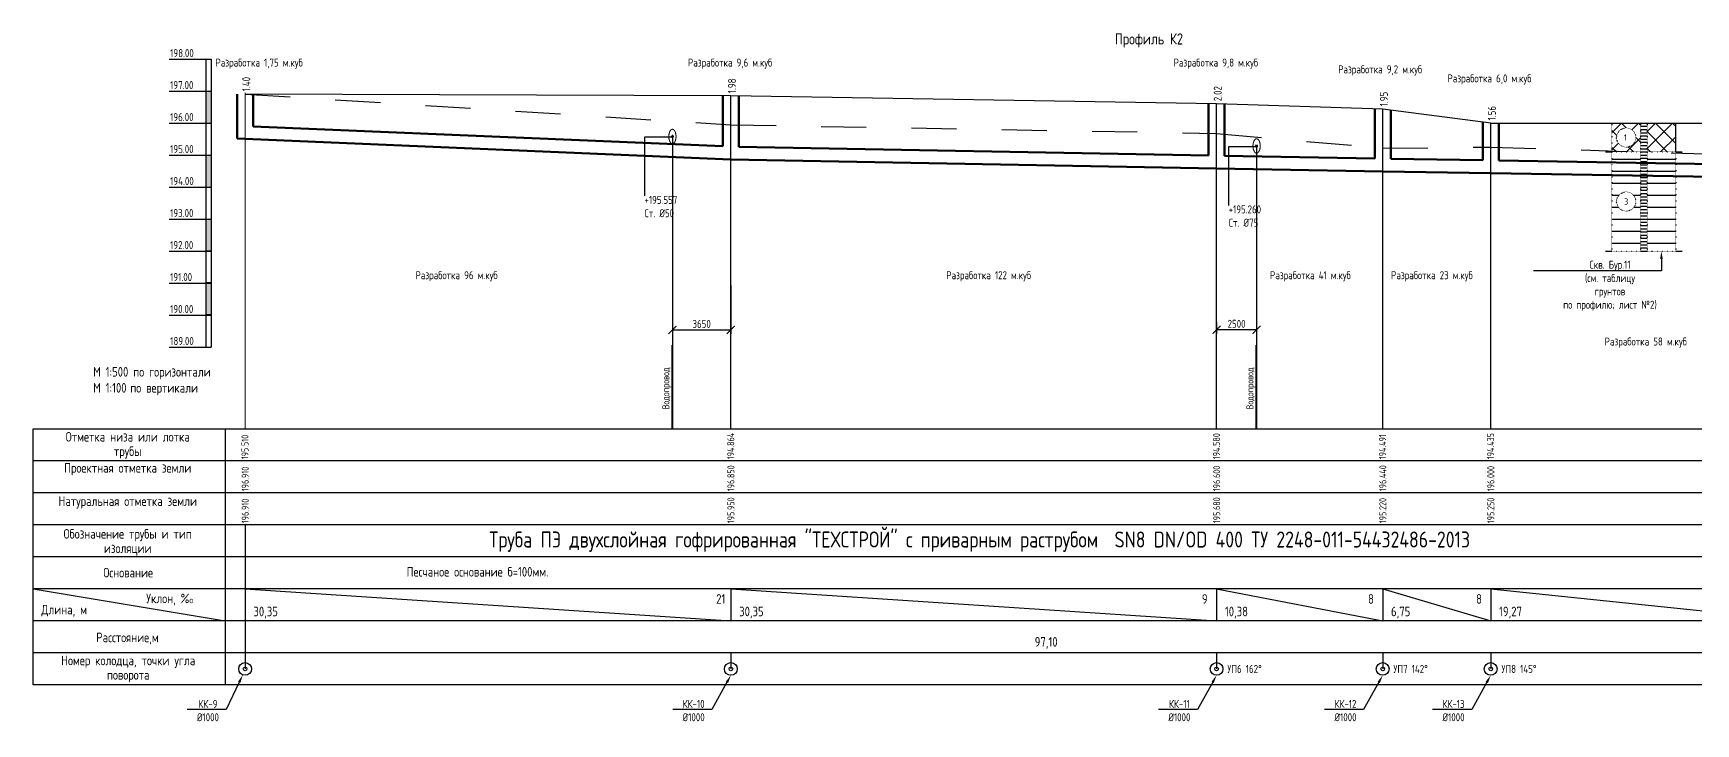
# Model space of a CAD drawing. Header units: millimetres. Extents: x 39361852 to 44740435, y 22138004 to 23754735.
# Drawn here: x 42134006 to 42185945, y 23531903 to 23553488 of the extents above; entities that cross this region are included whole.
import ezdxf
from ezdxf import colors
from ezdxf.entities.mleader import LeaderData, LeaderLine
from ezdxf.math import Vec2, Vec3

# ---------------------------------------------------------------- set-up
doc = ezdxf.new("R2010")
doc.units = ezdxf.units.MM
for name, pattern in [('ACAD_ISO10W100', [18.5, 12, -3, 0.5, -3]), ('L1', [1, 0, 1]), ('L2', [1, 0, 1]), ('Штриховая', [2822.222233, 1411.111116, -1411.111116])]:
    doc.linetypes.add(name, pattern=pattern)
for name, color, linetype in [('Выноски', 7, 'Continuous'), ('Разработка грунта', 8, 'Continuous'), ('Рамка и штамп', 7, 'Continuous')]:
    doc.layers.add(name, color=color, linetype=linetype)
doc.layers.add('Труба профиль', color=7, linetype='Continuous', lineweight=50)
doc.styles.add('GOST 2.304', font='GOST_0.TTF')
doc.styles.get("Standard").update_dxf_attribs({"font": 'arial.ttf'})
doc.dimstyles.new('ISO-25', dxfattribs={"dimtxt": 2.5, "dimasz": 2.5, "dimexe": 1.25, "dimexo": 0.625, "dimtad": 1, "dimtxsty": 'Standard', "dimcen": 2.5, "dimadec": 0, "dimazin": 0, "dimtfac": 1, "dimtmove": 0, "dimatfit": 3, "dimfxl": 1, "dimarcsym": 0})

# ---------------------------------------------------------------- blocks, each defined once
blk = doc.blocks.new('_ArchTick')
at = {"color": 0, "linetype": 'ByBlock', "const_width": 0.15}
blk.add_lwpolyline([(-0.5, -0.5), (0.5, 0.5)], dxfattribs=at)
blk = doc.blocks.new('*D41')
at = {"color": 0, "lineweight": -2, "transparency": 16777216}
for p, q in [((42153975, 23545603), (42153975, 23544089)), ((42155800, 23545603), (42155800, 23544089)), ((42153975, 23544214), (42155800, 23544214))]:
    blk.add_line(p, q, dxfattribs=at)
at = {"color": 0, "lineweight": -2, "transparency": 16777216, "xscale": 250, "yscale": 250, "zscale": 250, "rotation": 180}
blk.add_blockref('_ArchTick', (42153975, 23544214), dxfattribs=at)
at = {"color": 0, "lineweight": -2, "transparency": 16777216, "xscale": 250, "yscale": 250, "zscale": 250}
blk.add_blockref('_ArchTick', (42155800, 23544214), dxfattribs=at)
at = {"color": 0, "transparency": 16777216, "insert": (42154888, 23544401), "char_height": 250, "attachment_point": 5, "style": 'GOST 2.304'}
blk.add_mtext('3650', dxfattribs=at)
blk = doc.blocks.new('*D42')
at = {"color": 0, "lineweight": -2, "transparency": 16777216}
for p, q in [((42172225, 23544744), (42172225, 23544093)), ((42170975, 23544446), (42170975, 23544093)), ((42172225, 23544218), (42170975, 23544218))]:
    blk.add_line(p, q, dxfattribs=at)
at = {"color": 0, "lineweight": -2, "transparency": 16777216, "xscale": 250, "yscale": 250, "zscale": 250, "rotation": 180}
blk.add_blockref('_ArchTick', (42170975, 23544218), dxfattribs=at)
at = {"color": 0, "lineweight": -2, "transparency": 16777216, "xscale": 250, "yscale": 250, "zscale": 250}
blk.add_blockref('_ArchTick', (42172225, 23544218), dxfattribs=at)
at = {"color": 0, "transparency": 16777216, "insert": (42171600, 23544405), "char_height": 250, "attachment_point": 5, "style": 'GOST 2.304'}
blk.add_mtext('2500', dxfattribs=at)

msp = doc.modelspace()

# ---------------------------------------------------------------- hatches: boundary and pattern name
at = {"linetype": 'Continuous'}
h = msp.add_hatch(dxfattribs=at)
h.set_pattern_fill('TEHNO', color=256, scale=3000, style=0)
h.set_pattern_definition([(45, (42178322.77, 23550678.26), (-265.165, 265.165), []), (135, (42178322.77, 23550678.26), (-265.165, -265.165), [])])
edge = h.paths.add_edge_path(flags=16)
edge.add_arc((42183772.7694, 23550228.263), 300, 0, 360)
h.paths.add_polyline_path([(42184422.7694, 23549778.263), (42185322.7694, 23549778.263), (42185322.7694, 23550678.263), (42184422.7694, 23550678.263)])
h.paths.add_polyline_path([(42183322.7694, 23549778.263), (42184222.7694, 23549778.263), (42184222.7694, 23550678.263), (42183322.7694, 23550678.263)])
h = msp.add_hatch(dxfattribs=at)
h.set_pattern_fill('GL_DR', color=256, scale=3000, style=0)
h.set_pattern_definition([(0, (42178322.77, 23550678.26), (0, 375), [])])
edge = h.paths.add_edge_path(flags=16)
edge.add_arc((42183772.7694, 23548228.263), 300, 0, 360)
h.paths.add_polyline_path([(42184422.7694, 23546678.263), (42185322.7694, 23546678.263), (42185322.7694, 23549778.263), (42184422.7694, 23549778.263)])
h.paths.add_polyline_path([(42183322.7694, 23546678.263), (42184222.7694, 23546678.263), (42184222.7694, 23549778.263), (42183322.7694, 23549778.263)])
at = {"layer": 'Рамка и штамп'}
h = msp.add_hatch(color=256, dxfattribs=at)
h.paths.add_polyline_path([(42139403.9016, 23552678.263), (42139559.0063, 23552678.263)])
h.paths.add_polyline_path([(42139403.9016, 23551673.2234), (42139559.0063, 23551673.2234), (42139559.0063, 23550673.2234), (42139403.9016, 23550673.2234)])
h = msp.add_hatch(color=256, dxfattribs=at)
h.paths.add_polyline_path([(42139403.9016, 23550678.263), (42139559.0063, 23550678.263)])
h.paths.add_polyline_path([(42139403.9016, 23549673.2234), (42139559.0063, 23549673.2234), (42139559.0063, 23548673.2234), (42139403.9016, 23548673.2234)])
h = msp.add_hatch(color=256, dxfattribs=at)
h.paths.add_polyline_path([(42139403.9016, 23547678.263), (42139559.0063, 23547678.263), (42139559.0063, 23546678.263), (42139403.9016, 23546678.263)])
h.paths.add_polyline_path([(42139403.9016, 23545678.263), (42139559.0063, 23545678.263), (42139559.0063, 23544678.263), (42139403.9016, 23544678.263)])
h = msp.add_hatch(color=256, dxfattribs=at)
h.paths.add_polyline_path([(42139403.9016, 23545678.263), (42139559.0063, 23545678.263), (42139559.0063, 23544678.263), (42139403.9016, 23544678.263)])
h.paths.add_polyline_path([(42139559.0063, 23544678.263), (42139559.0063, 23544675.7432), (42139559.0063, 23544680.7828), (42139403.9016, 23544678.263)])

# ---------------------------------------------------------------- linework, layer by layer
for p, q in [((42155800.1448, 23551528.263), (42140625.1448, 23551588.263)), ((42155800.1448, 23541118.2593), (42155800.1448, 23551528.263)), ((42170975.1448, 23551278.263), (42155800.1448, 23551528.263)), ((42170975.1448, 23541118.2593), (42170975.1448, 23551278.263)), ((42176165.1448, 23551118.263), (42170975.1448, 23551278.263)), ((42176165.1448, 23541118.2593), (42176165.1448, 23551118.263)), ((42179540.1448, 23550678.263), (42176165.1448, 23551118.263)), ((42179540.1448, 23541118.2593), (42179540.1448, 23550678.263)), ((42179540.1448, 23550678.263), (42189175.1448, 23550678.263)), ((42185322.7694, 23550678.263), (42185822.7694, 23550678.263)), ((42185322.7694, 23549778.263), (42185322.7694, 23550678.263)), ((42153975.1448, 23550285.4789), (42153975.1448, 23541118.2593)), ((42172225.1448, 23549939.7274), (42172225.1448, 23541118.2593)), ((42140625.1433, 23536118.2593), (42155800.1337, 23535118.1631)), ((42155800.1433, 23536118.2593), (42170975.1337, 23535118.2593)), ((42170975.1433, 23536118.2593), (42176165.1337, 23535118.2593)), ((42176165.1433, 23536118.2593), (42179540.1337, 23535118.2593)), ((42179540.1433, 23536118.2593), (42189175.1337, 23535118.2593))]:
    msp.add_line(p, q)
at = {"color": 0, "linetype": 'L1'}
for p, q in [((42183322.7694, 23550678.263), (42184222.7694, 23550678.263)), ((42183322.7694, 23550678.263), (42183322.7694, 23549778.263)), ((42184222.7694, 23550678.263), (42184222.7694, 23549778.263)), ((42184422.7694, 23550678.263), (42185322.7694, 23550678.263)), ((42184422.7694, 23550678.263), (42184422.7694, 23549778.263)), ((42183322.7694, 23549778.263), (42184222.7694, 23549778.263)), ((42184422.7694, 23549778.263), (42185322.7694, 23549778.263))]:
    msp.add_line(p, q, dxfattribs=at)
at = {"color": 0}
for p, q in [((42184222.7694, 23550678.263), (42184422.7694, 23550678.263)), ((42184222.7694, 23550678.263), (42184422.7694, 23550678.263)), ((42184222.7694, 23550578.263), (42184422.7694, 23550578.263)), ((42184222.7694, 23550478.263), (42184422.7694, 23550478.263)), ((42184222.7694, 23550378.263), (42184422.7694, 23550378.263)), ((42184222.7694, 23550278.263), (42184422.7694, 23550278.263)), ((42184222.7694, 23550178.263), (42184422.7694, 23550178.263)), ((42184222.7694, 23550078.263), (42184422.7694, 23550078.263)), ((42184222.7694, 23549978.263), (42184422.7694, 23549978.263)), ((42183122.7694, 23549778.263), (42183322.7694, 23549778.263)), ((42184222.7694, 23549878.263), (42184422.7694, 23549878.263)), ((42184222.7694, 23549778.263), (42184422.7694, 23549778.263)), ((42184222.7694, 23549778.263), (42184422.7694, 23549778.263)), ((42184222.7694, 23549778.263), (42184422.7694, 23549778.263)), ((42184222.7694, 23549778.263), (42184422.7694, 23549778.263)), ((42184222.7694, 23549678.263), (42184422.7694, 23549678.263)), ((42184222.7694, 23549578.263), (42184422.7694, 23549578.263)), ((42184222.7694, 23549478.263), (42184422.7694, 23549478.263)), ((42185322.7694, 23549778.263), (42185522.7694, 23549778.263)), ((42184222.7694, 23549378.263), (42184422.7694, 23549378.263)), ((42184222.7694, 23549278.263), (42184422.7694, 23549278.263)), ((42184222.7694, 23549178.263), (42184422.7694, 23549178.263)), ((42184222.7694, 23549078.263), (42184422.7694, 23549078.263)), ((42184222.7694, 23548978.263), (42184422.7694, 23548978.263)), ((42184222.7694, 23548878.263), (42184422.7694, 23548878.263)), ((42184222.7694, 23548778.263), (42184422.7694, 23548778.263)), ((42184222.7694, 23548678.263), (42184422.7694, 23548678.263)), ((42184222.7694, 23548578.263), (42184422.7694, 23548578.263)), ((42184222.7694, 23548478.263), (42184422.7694, 23548478.263)), ((42184222.7694, 23548378.263), (42184422.7694, 23548378.263)), ((42184222.7694, 23548278.263), (42184422.7694, 23548278.263)), ((42184222.7694, 23548178.263), (42184422.7694, 23548178.263)), ((42184222.7694, 23548078.263), (42184422.7694, 23548078.263)), ((42184222.7694, 23547978.263), (42184422.7694, 23547978.263)), ((42184222.7694, 23547878.263), (42184422.7694, 23547878.263)), ((42184222.7694, 23547778.263), (42184422.7694, 23547778.263)), ((42184222.7694, 23547678.263), (42184422.7694, 23547678.263)), ((42184222.7694, 23547578.263), (42184422.7694, 23547578.263)), ((42184222.7694, 23547478.263), (42184422.7694, 23547478.263)), ((42184222.7694, 23547378.263), (42184422.7694, 23547378.263)), ((42184222.7694, 23547278.263), (42184422.7694, 23547278.263)), ((42184222.7694, 23547178.263), (42184422.7694, 23547178.263)), ((42184222.7694, 23547078.263), (42184422.7694, 23547078.263)), ((42184222.7694, 23546978.263), (42184422.7694, 23546978.263)), ((42184222.7694, 23546878.263), (42184422.7694, 23546878.263)), ((42183122.7694, 23546678.263), (42183322.7694, 23546678.263)), ((42184222.7694, 23546778.263), (42184422.7694, 23546778.263)), ((42184222.7694, 23546678.263), (42184422.7694, 23546678.263)), ((42184222.7694, 23546678.263), (42184422.7694, 23546678.263)), ((42184222.7694, 23546678.263), (42184422.7694, 23546678.263)), ((42185322.7694, 23546678.263), (42185522.7694, 23546678.263))]:
    msp.add_line(p, q, dxfattribs=at)
at = {"color": 0, "linetype": 'L2'}
for p, q in [((42183322.7694, 23549778.263), (42184222.7694, 23549778.263)), ((42183322.7694, 23549778.263), (42183322.7694, 23546678.263)), ((42184222.7694, 23549778.263), (42184222.7694, 23546678.263)), ((42184422.7694, 23549778.263), (42185322.7694, 23549778.263)), ((42184422.7694, 23549778.263), (42184422.7694, 23546678.263)), ((42185322.7694, 23549778.263), (42185322.7694, 23546678.263)), ((42183322.7694, 23546678.263), (42184222.7694, 23546678.263)), ((42184422.7694, 23546678.263), (42185322.7694, 23546678.263))]:
    msp.add_line(p, q, dxfattribs=at)
at = {"lineweight": 40}
for p, q in [((42153975.1448, 23541118.2593), (42153975.1448, 23543740.2834)), ((42172225.1448, 23541118.2593), (42172225.1448, 23543740.2834))]:
    msp.add_line(p, q, dxfattribs=at)
at = {"ltscale": 100}
msp.add_line((42140625.1626, 23538118.2593), (42140625.1433, 23536118.2593), dxfattribs=at)
at = {"color": 8, "linetype": 'Штриховая'}
msp.add_lwpolyline([(42140625.1448, 23551588.263), (42155800.1448, 23550628.263), (42170975.1448, 23550358.263), (42176165.1448, 23549898.263), (42179540.1448, 23549928.263), (42189175.1448, 23549628.263), (42197775.1448, 23550308.263)], dxfattribs=at)
at = {"color": 0, "linetype": 'L1'}
msp.add_circle((42183772.7694, 23550228.263), 300, dxfattribs=at)
at = {"color": 0, "linetype": 'L2'}
msp.add_circle((42183772.7694, 23548228.263), 300, dxfattribs=at)
for centre in [(42140625.1418, 23533618.2533), (42155800.1418, 23533618.2533), (42170975.1418, 23533618.2533), (42176165.1418, 23533618.2533), (42179540.1418, 23533618.2533)]:
    msp.add_circle(centre, 57.8092)
at = {"layer": 'Рамка и штамп'}
for p, q in [((42138254.954, 23552678.263), (42139559.0063, 23552678.263)), ((42139403.9016, 23544678.263), (42139403.9016, 23552678.263)), ((42138254.954, 23551678.263), (42139559.0063, 23551678.263)), ((42138254.954, 23550678.263), (42139559.0063, 23550678.263)), ((42138254.954, 23549678.263), (42139559.0063, 23549678.263)), ((42138254.954, 23548678.263), (42139559.0063, 23548678.263)), ((42139403.9016, 23544678.263), (42139403.9016, 23548678.263)), ((42138254.954, 23547678.263), (42139559.0063, 23547678.263)), ((42138254.954, 23546678.263), (42139559.0063, 23546678.263)), ((42138254.954, 23545678.263), (42139559.0063, 23545678.263)), ((42138254.954, 23544678.263), (42139559.0063, 23544678.263)), ((42139403.9016, 23543678.263), (42139403.9016, 23544678.263)), ((42138254.954, 23543678.263), (42139559.0063, 23543678.263)), ((42134005.7687, 23541118.2593), (42140625.1433, 23541118.2593)), ((42134005.7687, 23533118.2593), (42134005.7687, 23541118.2593)), ((42140625.1433, 23541118.2593), (42199358.3435, 23541118.2593)), ((42140625.1433, 23540118.2593), (42134005.7687, 23540118.2593)), ((42199358.3435, 23540118.2593), (42140625.1433, 23540118.2593)), ((42140625.1433, 23539118.2593), (42134005.7687, 23539118.2593)), ((42199358.3435, 23539118.2593), (42140625.1433, 23539118.2593)), ((42199358.3435, 23538118.2593), (42134005.7687, 23538118.2593)), ((42140625.1433, 23537118.2593), (42134005.7687, 23537118.2593)), ((42199358.3435, 23537118.2593), (42140625.1433, 23537118.2593)), ((42140625.1433, 23536118.2593), (42134005.7687, 23536118.2593)), ((42134005.7687, 23536118.2593), (42140005.7687, 23535118.2593)), ((42140625.1433, 23536118.2593), (42140625.1192, 23533618.2533)), ((42199358.3435, 23536118.2593), (42140625.1433, 23536118.2593)), ((42155800.1433, 23536118.2593), (42155800.1337, 23535118.1631)), ((42170975.1433, 23536118.2593), (42170975.1337, 23535118.2593)), ((42176165.1433, 23536118.2593), (42176165.1337, 23535118.2593)), ((42179540.1433, 23536118.2593), (42179540.1337, 23535118.2593)), ((42140625.1433, 23535118.2593), (42134005.7687, 23535118.2593)), ((42199358.3435, 23535118.2593), (42140625.1433, 23535118.2593)), ((42140625.1433, 23534118.2593), (42134005.7687, 23534118.2593)), ((42199358.3435, 23534118.2593), (42140625.1433, 23534118.2593)), ((42155800.124, 23534118.2593), (42155800.1192, 23533618.2533)), ((42170975.124, 23534118.2593), (42170975.1192, 23533618.2533)), ((42176165.124, 23534118.2593), (42176165.1192, 23533618.2533)), ((42179540.124, 23534118.2593), (42179540.1192, 23533618.2533)), ((42140625.1433, 23533118.2593), (42134005.7687, 23533118.2593)), ((42199358.3435, 23533118.2593), (42140625.1433, 23533118.2593))]:
    msp.add_line(p, q, dxfattribs=at)
at = {"layer": 'Рамка и штамп', "lineweight": 5}
msp.add_line((42140625.1448, 23551628.3072), (42140625.1448, 23541118.2593), dxfattribs=at)
at = {"layer": 'Рамка и штамп', "lineweight": 25}
msp.add_line((42140005.7687, 23541118.2593), (42140005.7687, 23533118.2593), dxfattribs=at)
at = {"layer": 'Рамка и штамп'}
msp.add_lwpolyline([(42139559.0063, 23552678.263), (42139559.0063, 23543678.263)], dxfattribs=at)
for points in [[(42139403.9016, 23546683.3026), (42139559.0063, 23546683.3026), (42139559.0063, 23545683.3026), (42139403.9016, 23545683.3026)], [(42139403.9016, 23545678.263), (42139559.0063, 23545678.263), (42139559.0063, 23544678.263), (42139403.9016, 23544678.263)], [(42139403.9016, 23544683.3026), (42139559.0063, 23544683.3026), (42139559.0063, 23544683.3026), (42139403.9016, 23544683.3026)]]:
    msp.add_lwpolyline(points, close=True, dxfattribs=at)
at = {"layer": 'Рамка и штамп', "lineweight": 30}
for centre in [(42140625.1482, 23533618.2552), (42140625.1482, 23533618.2552), (42140625.1482, 23533618.2552), (42155800.1482, 23533618.2552), (42155800.1482, 23533618.2552), (42155800.1482, 23533618.2552), (42170975.1482, 23533618.2552), (42170975.1482, 23533618.2552), (42170975.1482, 23533618.2552), (42176165.1482, 23533618.2552), (42176165.1482, 23533618.2552), (42176165.1482, 23533618.2552), (42179540.1482, 23533618.2552), (42179540.1482, 23533618.2552), (42179540.1482, 23533618.2552)]:
    msp.add_circle(centre, 200, dxfattribs=at)
at = {"layer": 'Труба профиль'}
for p, q in [((42140375.1448, 23551588.263), (42140375.1448, 23550198.8921)), ((42140875.1448, 23551588.263), (42140875.1448, 23550577.634)), ((42155550.1448, 23551528.263), (42155550.1448, 23549953.7076)), ((42156050.1448, 23551528.263), (42156050.1448, 23549938.3721)), ((42170725.1448, 23551278.263), (42170725.1448, 23549662.102)), ((42171225.1448, 23551278.263), (42171225.1448, 23549653.1938)), ((42175915.1448, 23551118.263), (42175915.1448, 23549574.3689)), ((42176415.1448, 23551085.6704), (42176415.1448, 23549565.9654)), ((42155550.1448, 23549953.7076), (42140875.1448, 23550577.634)), ((42179290.1448, 23550710.8556), (42179290.1448, 23549517.6452)), ((42179790.1448, 23550678.263), (42179790.1448, 23549509.2417)), ((42155800.1448, 23549543.0786), (42140375.1448, 23550198.8921)), ((42170725.1448, 23549662.102), (42156050.1448, 23549938.3721)), ((42170975.1448, 23549257.3956), (42155800.1448, 23549543.0786)), ((42175915.1448, 23549574.3689), (42171225.1448, 23549653.1938)), ((42179290.1448, 23549517.6452), (42176415.1448, 23549565.9654)), ((42188925.1448, 23549355.7096), (42179790.1448, 23549509.2417)), ((42176165.1448, 23549170.1671), (42170975.1448, 23549257.3956)), ((42179540.1448, 23549113.4434), (42176165.1448, 23549170.1671)), ((42189175.1448, 23548951.5078), (42179540.1448, 23549113.4434))]:
    msp.add_line(p, q, dxfattribs=at)
at = {"layer": 'Труба профиль', "color": 3, "linetype": 'Штриховая', "lineweight": 9, "ltscale": 50}
for centre in [(42153975.1448, 23550260.4789), (42172225.1448, 23549964.7274)]:
    msp.add_ellipse(centre, major_axis=(0, 225), ratio=0.5, dxfattribs=at)
at = {"layer": 'Труба профиль'}
for centre in [(42153975.1448, 23550260.4789), (42172225.1448, 23549964.7274)]:
    msp.add_ellipse(centre, major_axis=(0, 25), ratio=0.5, dxfattribs=at)

# ---------------------------------------------------------------- texts
at = {"linetype": 'ByBlock', "lineweight": 40, "ltscale": 400, "style": 'GOST 2.304'}
msp.add_text('Профиль К2', height=350, dxfattribs=at).set_placement((42167795.7373, 23553136.1569))
for s, p in [('1.40', (42140785.8928, 23551672.8115)), ('1.98', (42155960.8928, 23551612.8115)), ('2.02', (42171135.8928, 23551362.8115)), ('1.95', (42176325.8928, 23551202.8115)), ('1.56', (42179700.8928, 23550762.8115))]:
    msp.add_text(s, height=250, rotation=90, dxfattribs=at).set_placement(p)
at = {"style": 'GOST 2.304'}
for s, p in [('1', (42183702.6158, 23550128.263)), ('3', (42183706.4658, 23548128.263))]:
    msp.add_text(s, height=200, dxfattribs=at).set_placement(p)
at = {"layer": 'Разработка грунта', "linetype": 'ByBlock', "lineweight": 40, "ltscale": 400, "style": 'GOST 2.304'}
for s, p in [('Разработка 1,75 м.куб', (42139696.7874, 23552445.7776)), ('Разработка 9,6 м.куб', (42154459.5547, 23552445.7776)), ('Разработка 9,8 м.куб', (42169631.3142, 23552445.7776)), ('Разработка 9,2 м.куб', (42174772.4382, 23552234.6193)), ('Разработка 6,0 м.куб', (42178188.116, 23551953.07)), ('Разработка 96 м.куб', (42145947.702, 23545799.0659)), ('Разработка 122 м.куб', (42162529.8159, 23545799.0659)), ('Разработка 41 м.куб', (42172644.2676, 23545799.0659)), ('Разработка 23 м.куб', (42176426.0684, 23545799.0659)), ('Разработка 58 м.куб', (42183097.9591, 23543727.0712))]:
    msp.add_text(s, height=250, dxfattribs=at).set_placement(p)
at = {"layer": 'Рамка и штамп', "style": 'GOST 2.304'}
for s, p in [('198.00', (42138283.8704, 23552742.5759)), ('197.00', (42138283.8704, 23551742.5759)), ('196.00', (42138283.8704, 23550742.5759)), ('195.00', (42138283.8704, 23549742.5759)), ('194.00', (42138283.8704, 23548742.5759)), ('193.00', (42138283.8704, 23547742.5759)), ('192.00', (42138283.8704, 23546742.5759)), ('191.00', (42138283.8704, 23545742.5759)), ('190.00', (42138283.8704, 23544742.5759)), ('189.00', (42138283.8704, 23543742.5759))]:
    msp.add_text(s, height=250, dxfattribs=at).set_placement(p)
at = {"layer": 'Рамка и штамп', "linetype": 'ACAD_ISO10W100', "style": 'GOST 2.304'}
for s, p in [('Водопровод', (42153877.4675, 23541729.113)), ('Водопровод', (42172127.4675, 23541729.113)), ('195.510', (42140730.6362, 23540171.454)), ('194.864', (42155905.6362, 23540171.454)), ('194.580', (42171080.6362, 23540171.454)), ('194.491', (42176270.6362, 23540171.454)), ('194.435', (42179645.6362, 23540171.454)), ('196.910', (42140737.6695, 23539171.454)), ('196.850', (42155912.6695, 23539171.454)), ('196.600', (42171087.6695, 23539171.454)), ('196.440', (42176277.6695, 23539171.454)), ('196.000', (42179652.6695, 23539171.454)), ('196.910', (42140737.6695, 23538171.454)), ('195.950', (42155912.6695, 23538171.454)), ('195.680', (42171087.6695, 23538171.454)), ('195.220', (42176277.6695, 23538171.454)), ('195.250', (42179652.6695, 23538171.454))]:
    msp.add_text(s, height=220, rotation=90, dxfattribs=at).set_placement(p)
for s, height, p in [('21', 300, (42155341.9796, 23535654.8906)), ('9', 300, (42170516.9796, 23535654.8906)), ('8', 300, (42175706.9796, 23535654.8906)), ('8', 300, (42179081.9796, 23535654.8906)), ('30,35', 300, (42140885.1393, 23535263.2301)), ('30,35', 300, (42156060.1393, 23535263.1799)), ('10,38', 300, (42171235.1393, 23535263.1799)), ('6,75', 300, (42176425.1393, 23535263.1799)), ('19,27', 300, (42179800.1393, 23535263.1799)), ('97,10', 300, (42165292.0818, 23534313.5052)), ('УП6 162°', 250, (42171311.7241, 23533491.8685)), ('УП7 142°', 250, (42176501.7241, 23533491.8685)), ('УП8 145°', 250, (42179876.7241, 23533491.8685))]:
    msp.add_text(s, height=height, dxfattribs=at).set_placement(p)
at = {"layer": 'Рамка и штамп', "char_height": 300, "style": 'GOST 2.304'}
for s, insert, width, attachment_point in [('М 1:500 по горизонтали\\PМ 1:100{\\fArial|b0|i0|c238|p34; }по вертикали', (42135877.5535, 23543054.0874), 4759.555889, 1), ('Основание', (42136971.4335, 23536776.5523), 4299.477006, 2), ('Уклон, %{\\H0.6667x;о}', (42138268.4575, 23535970.7163), 2099.094524, 2), ('Длина, м', (42134972.5024, 23535620.4663), 1877.883553, 2), ('Расстояние,м', (42136948.9831, 23534752.8528), 4299.477006, 2)]:
    msp.add_mtext(s, dxfattribs=dict(at, insert=insert, width=width, attachment_point=attachment_point))
at = {"layer": 'Рамка и штамп', "char_height": 300, "width": 4299.477006, "attachment_point": 2, "line_spacing_factor": 0.9, "style": 'GOST 2.304'}
for s, insert in [('Отметка низа или лотка трубы', (42136957.0556, 23541023.8521)), ('Проектная отметка земли', (42136957.0556, 23540051.8294)), ('Натуральная отметка земли', (42136957.0556, 23539011.7566)), ('Обозначение трубы и тип изоляции', (42136957.0556, 23537990.0899)), ('Номер колодца, точки угла поворота', (42136972.5982, 23534031.7623))]:
    msp.add_mtext(s, dxfattribs=dict(at, insert=insert))
at = {"layer": 'Рамка и штамп', "linetype": 'ACAD_ISO10W100', "style": 'GOST 2.304'}
for s, insert, char_height, width, attachment_point in [('Труба ПЭ двухслойная гофрированная "ТЕХСТРОЙ" с приварным раструбом  SN8 DN/OD 400 ТУ 2248-011-54432486-2013', (42163572.2901, 23537595.0388), 500, 34967.098932, 5), ('Песчаное основание б=100мм.', (42147885.4671, 23536803.496), 300, 6494.082854, 2)]:
    msp.add_mtext(s, dxfattribs=dict(at, insert=insert, char_height=char_height, width=width, attachment_point=attachment_point))

# ---------------------------------------------------------------- dimensions: what is measured, and where the dimension line sits
for base, p1, p2, picture, middle in [((42155800.1448, 23544213.7895), (42153975.1448, 23545665.3199), (42155800.1448, 23545665.3199), '*D41', (42154887.6448, 23544401.4682)), ((42170975.1448, 23544217.5395), (42172225.1448, 23544806.693), (42170975.1448, 23544508.2767), '*D42', (42171600.1448, 23544405.2182))]:
    dim = msp.add_linear_dim(base=base, p1=p1, p2=p2, dimstyle='ISO-25', override={"dimscale": 100, "dimlfac": 2, "dimtxsty": 'GOST 2.304', "dimblk1": 'ArchTick', "dimblk2": 'ArchTick', "dimsah": 1})
    dim.commit()
    dim.dimension.update_dxf_attribs({"geometry": picture, "text_midpoint": middle})

# ---------------------------------------------------------------- leaders
at = {"linetype": 'Continuous'}
ml = msp.add_multileader_mtext('Standard', dxfattribs=at)
ml.set_content('+195.557\\PСт. %%c50', color=256, style='GOST 2.304')
ml.set_leader_properties()
ml.build(insert=Vec2(0, 0))
ml.multileader.update_dxf_attribs({"has_dogleg": 0, "text_left_attachment_type": 0, "text_right_attachment_type": 0, "dogleg_length": 0, "arrow_head_size": 0.18})
ctx = ml.context
ctx.base_point, ctx.char_height, ctx.arrow_head_size, ctx.landing_gap_size, ctx.plane_origin = Vec3(42153102.168, 23548403.5292), 250, 0.18, 0, Vec3(41721624.8117, 23889295.8173)
ctx.left_attachment, ctx.right_attachment = 0, 0
notes = []
notes.append((ctx, [(0, (1, 1, 0), (42153102.168, 23548403.5292), (1, 0), 0, [(0, [(42153965.9071, 23550235.3605), (42153102.168, 23550235.3605)], 0, [])])]))
ctx.mtext.insert, ctx.mtext.flow_direction = Vec3(42153102.168, 23548403.5292), 5
ml = msp.add_multileader_mtext('Standard', dxfattribs=at)
ml.set_content('+195.260\\PСт. %%c75', color=256, style='GOST 2.304')
ml.set_leader_properties()
ml.build(insert=Vec2(0, 0))
ml.multileader.update_dxf_attribs({"has_dogleg": 0, "text_left_attachment_type": 0, "text_right_attachment_type": 0, "dogleg_length": 0, "arrow_head_size": 0.18})
ctx = ml.context
ctx.base_point, ctx.char_height, ctx.arrow_head_size, ctx.landing_gap_size, ctx.plane_origin = Vec3(42171352.168, 23548107.7777), 250, 0.18, 0, Vec3(41739874.8117, 23889000.0659)
ctx.left_attachment, ctx.right_attachment = 0, 0
notes.append((ctx, [(0, (1, 1, 0), (42171352.168, 23548107.7777), (1, 0), 0, [(0, [(42172215.9071, 23549939.609), (42171352.168, 23549939.609)], 0, [])])]))
ctx.mtext.insert, ctx.mtext.flow_direction = Vec3(42171352.168, 23548107.7777), 5
at = {"layer": 'Выноски', "color": 0, "lineweight": -2}
ml = msp.add_multileader_mtext('Standard', dxfattribs=at)
ml.set_content('{\\C0;Скв. Бур.11\\P(см. таблицу\\Pгрунтов \\Pпо профилю; лист №2)}', color=5, style='GOST 2.304')
ml.set_leader_properties(lineweight=-3)
ml.build(insert=Vec2(0, 0))
ml.multileader.update_dxf_attribs({"text_left_attachment_type": 6, "text_right_attachment_type": 6, "dogleg_length": 1, "arrow_head_size": 250, "scale": 100})
ctx = ml.context
ctx.base_point, ctx.scale, ctx.char_height, ctx.arrow_head_size, ctx.landing_gap_size, ctx.plane_origin = Vec3(42181678.4243, 23546056.8149), 100, 250, 250, 180, Vec3(42143356.2217, 23527676.1753)
ctx.left_attachment, ctx.right_attachment, ctx.text_align_type = 6, 6, 1
notes.append((ctx, [(1, (1, 1, 0), (42184873.7977, 23546056.8149), (-1, 0), 19.9696, [(1, [(42184872.7694, 23546678.263)], 0, [])])]))
ctx.mtext.insert, ctx.mtext.alignment, ctx.mtext.flow_direction = Vec3(42183266.1262, 23546378.2945), 2, 5
ml = msp.add_multileader_mtext('Standard', dxfattribs=at)
ml.set_content('{\\C0;КК-9\\P%%C1000}', color=5, style='GOST 2.304')
ml.set_leader_properties(lineweight=-3)
ml.build(insert=Vec2(0, 0))
ml.multileader.update_dxf_attribs({"text_left_attachment_type": 6, "text_right_attachment_type": 6, "dogleg_length": 1, "arrow_head_size": 250, "scale": 100})
ctx = ml.context
ctx.base_point, ctx.scale, ctx.char_height, ctx.arrow_head_size, ctx.landing_gap_size, ctx.plane_origin = Vec3(42138916.7828, 23532348.8486), 100, 250, 250, 180, Vec3(42098556.3592, 23514324.6448)
ctx.left_attachment, ctx.right_attachment, ctx.text_align_type = 6, 6, 1
notes.append((ctx, [(1, (1, 1, 0), (42140029.5972, 23532348.8486), (-1, 0), 19.9696, [(1, [(42140552.3318, 23533431.9818)], 0, [])])]))
ctx.mtext.insert, ctx.mtext.alignment, ctx.mtext.flow_direction = Vec3(42139463.2052, 23532648.8486), 2, 5
ml = msp.add_multileader_mtext('Standard', dxfattribs=at)
ml.set_content('{\\C0;КК-10\\P%%C1000}', color=5, style='GOST 2.304')
ml.set_leader_properties(lineweight=-3)
ml.build(insert=Vec2(0, 0))
ml.multileader.update_dxf_attribs({"text_left_attachment_type": 6, "text_right_attachment_type": 6, "dogleg_length": 1, "arrow_head_size": 250, "scale": 100})
ctx = ml.context
ctx.base_point, ctx.scale, ctx.char_height, ctx.arrow_head_size, ctx.landing_gap_size, ctx.plane_origin = Vec3(42154091.7828, 23532348.8486), 100, 250, 250, 180, Vec3(42113731.3592, 23514324.6448)
ctx.left_attachment, ctx.right_attachment, ctx.text_align_type = 6, 6, 1
notes.append((ctx, [(1, (1, 1, 0), (42155204.5972, 23532348.8486), (-1, 0), 19.9696, [(1, [(42155800.1482, 23533418.2552)], 0, [])])]))
ctx.mtext.insert, ctx.mtext.alignment, ctx.mtext.flow_direction = Vec3(42154638.2052, 23532648.8486), 2, 5
ml = msp.add_multileader_mtext('Standard', dxfattribs=at)
ml.set_content('{\\C0;КК-11\\P%%C1000}', color=5, style='GOST 2.304')
ml.set_leader_properties(lineweight=-3)
ml.build(insert=Vec2(0, 0))
ml.multileader.update_dxf_attribs({"text_left_attachment_type": 6, "text_right_attachment_type": 6, "dogleg_length": 1, "arrow_head_size": 250, "scale": 100})
ctx = ml.context
ctx.base_point, ctx.scale, ctx.char_height, ctx.arrow_head_size, ctx.landing_gap_size, ctx.plane_origin = Vec3(42169266.7828, 23532348.8486), 100, 250, 250, 180, Vec3(42128906.3592, 23514324.6448)
ctx.left_attachment, ctx.right_attachment, ctx.text_align_type = 6, 6, 1
notes.append((ctx, [(1, (1, 1, 0), (42170379.5972, 23532348.8486), (-1, 0), 19.9696, [(1, [(42170975.1482, 23533418.2552)], 0, [])])]))
ctx.mtext.insert, ctx.mtext.alignment, ctx.mtext.flow_direction = Vec3(42169813.2052, 23532648.8486), 2, 5
ml = msp.add_multileader_mtext('Standard', dxfattribs=at)
ml.set_content('{\\C0;КК-12\\P%%C1000}', color=5, style='GOST 2.304')
ml.set_leader_properties(lineweight=-3)
ml.build(insert=Vec2(0, 0))
ml.multileader.update_dxf_attribs({"text_left_attachment_type": 6, "text_right_attachment_type": 6, "dogleg_length": 1, "arrow_head_size": 250, "scale": 100})
ctx = ml.context
ctx.base_point, ctx.scale, ctx.char_height, ctx.arrow_head_size, ctx.landing_gap_size, ctx.plane_origin = Vec3(42174456.7828, 23532348.8486), 100, 250, 250, 180, Vec3(42134096.3592, 23514324.6448)
ctx.left_attachment, ctx.right_attachment, ctx.text_align_type = 6, 6, 1
notes.append((ctx, [(1, (1, 1, 0), (42175569.5972, 23532348.8486), (-1, 0), 19.9696, [(1, [(42176165.1482, 23533418.2552)], 0, [])])]))
ctx.mtext.insert, ctx.mtext.alignment, ctx.mtext.flow_direction = Vec3(42175003.2052, 23532648.8486), 2, 5
ml = msp.add_multileader_mtext('Standard', dxfattribs=at)
ml.set_content('{\\C0;КК-13\\P%%C1000}', color=5, style='GOST 2.304')
ml.set_leader_properties(lineweight=-3)
ml.build(insert=Vec2(0, 0))
ml.multileader.update_dxf_attribs({"text_left_attachment_type": 6, "text_right_attachment_type": 6, "dogleg_length": 1, "arrow_head_size": 250, "scale": 100})
ctx = ml.context
ctx.base_point, ctx.scale, ctx.char_height, ctx.arrow_head_size, ctx.landing_gap_size, ctx.plane_origin = Vec3(42177831.7828, 23532348.8486), 100, 250, 250, 180, Vec3(42137471.3592, 23514324.6448)
ctx.left_attachment, ctx.right_attachment, ctx.text_align_type = 6, 6, 1
notes.append((ctx, [(1, (1, 1, 0), (42178944.5972, 23532348.8486), (-1, 0), 19.9696, [(1, [(42179540.1482, 23533418.2552)], 0, [])])]))
ctx.mtext.insert, ctx.mtext.alignment, ctx.mtext.flow_direction = Vec3(42178378.2052, 23532648.8486), 2, 5
for ctx, leaders in notes:
    for number, flags, end, landing, length, lines in leaders:
        leader = LeaderData()
        leader.index, (leader.has_last_leader_line, leader.has_dogleg_vector, leader.attachment_direction) = number, flags
        leader.last_leader_point, leader.dogleg_vector, leader.dogleg_length = Vec3(end), Vec3(landing), length
        for number, points, colour, breaks in lines:
            line = LeaderLine()
            line.index, line.vertices, line.color, line.breaks = number, Vec3.list(points), colors.encode_raw_color(colour), breaks
            leader.lines.append(line)
        ctx.leaders.append(leader)

doc.saveas('drawing.dxf')
